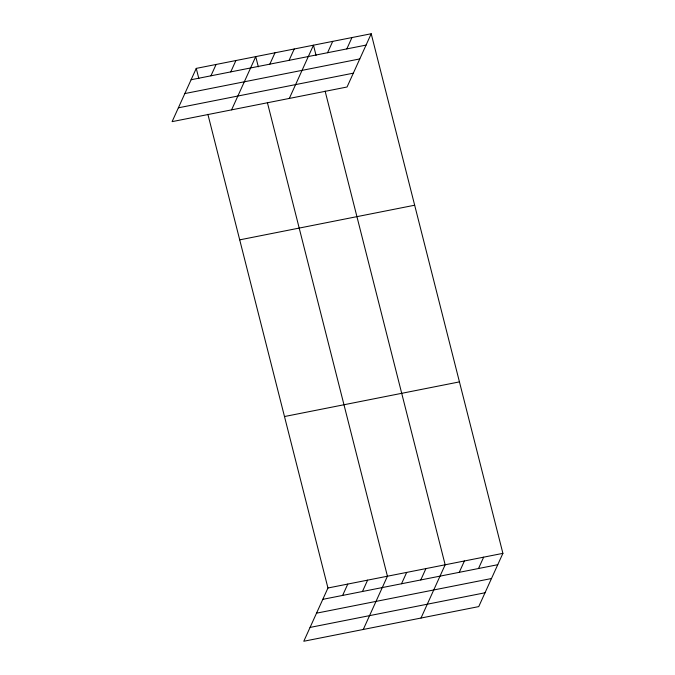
<?xml version="1.0" encoding="UTF-8"?>
<svg xmlns="http://www.w3.org/2000/svg" width="675" height="675" viewBox="0 0 675 675"><rect width="100%" height="100%" fill="white"/><g stroke="black" fill="none" stroke-linecap="round" stroke-linejoin="round"><path stroke-width="1.01" d="M196.256 68.394L172.1 121.643L347.051 86.999L371.208 33.75L196.256 68.394L198.838 78.604M210.929 75.819L216.084 64.471M230.757 71.896L235.913 60.539M231.584 109.865L255.741 56.616L258.323 66.825M269.831 64.159L274.987 52.802M289.077 60.345L294.233 48.997M289.322 98.432L313.47 45.183L316.06 55.392M327.569 52.726L332.716 41.369M346.815 48.912L351.962 37.564M207.892 114.32L327.949 588.001L303.792 641.25L478.744 606.606L502.9 553.357L371.208 33.75M342.622 595.426L347.777 584.077M362.45 591.502L367.605 580.146M363.277 629.471L387.433 576.222L267.376 102.541M401.524 583.765L406.679 572.408M420.77 579.952L425.925 568.603M421.014 618.038L445.163 564.789L325.114 91.108M459.262 572.333L464.408 560.976M478.507 568.519L483.654 557.17M191.101 79.743L366.061 45.098M184.832 93.572L359.792 58.928M178.369 107.814L353.329 73.17M239.709 239.861L414.669 205.217M284.487 416.534L459.439 381.89M327.949 588.001L502.9 553.357M322.793 599.349L497.753 564.705M316.524 613.178L491.484 578.534M310.061 627.421L485.021 592.777"/></g></svg>
